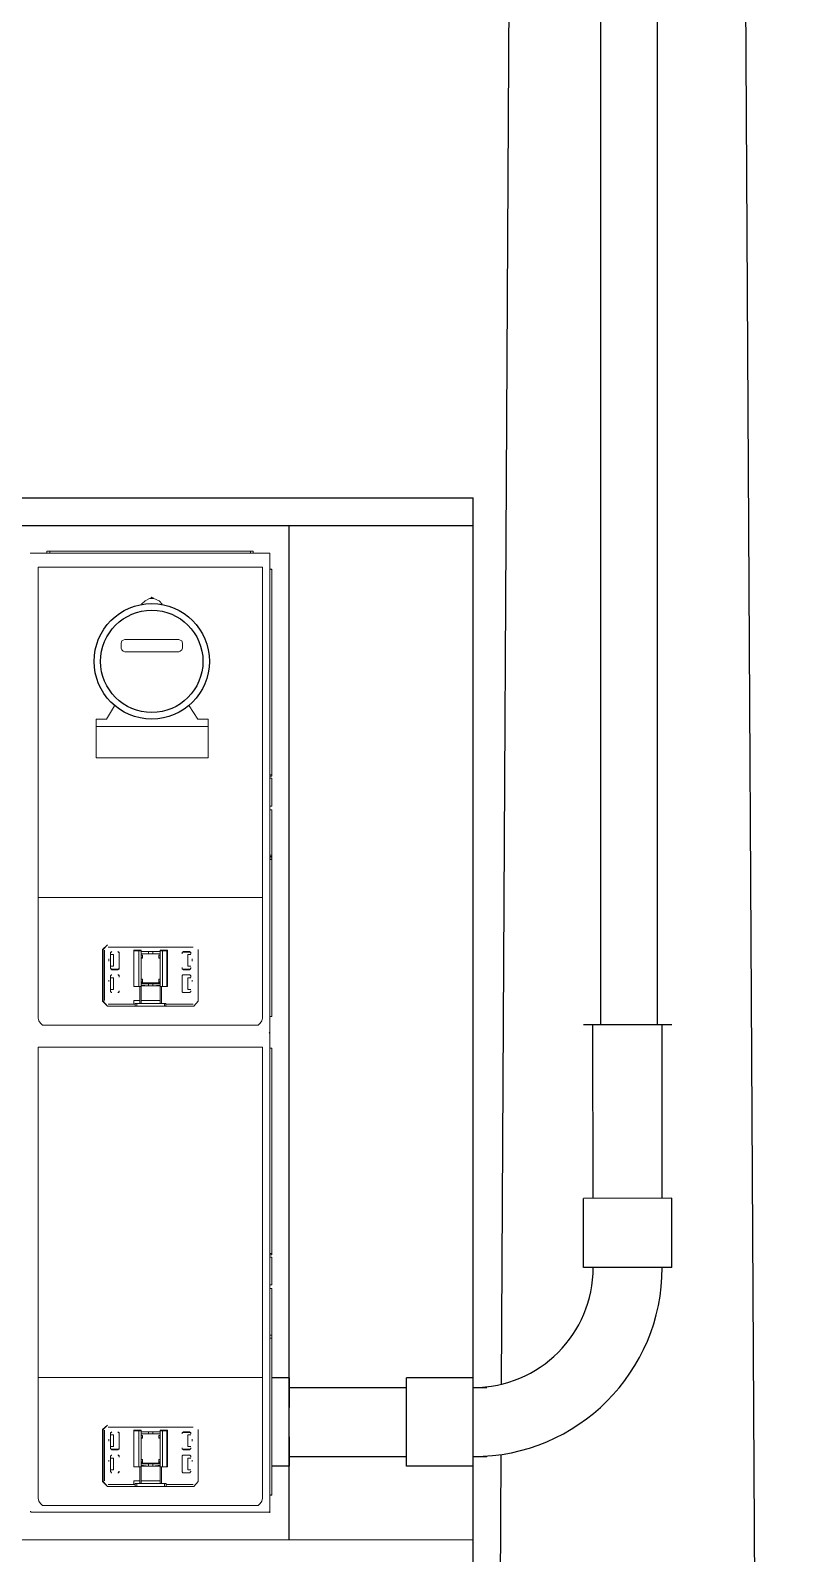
# Model space of a CAD drawing. Extents: x 0 to 11638, y -6007 to 0.
# Drawn here: x 9770.316 to 9771.136, y -3545.515 to -3543.86 of the extents above; entities that cross this region are included whole.
import ezdxf

# ---------------------------------------------------------------- set-up
doc = ezdxf.new("R2010")
doc.units = 0
doc.layers.get('0').update_dxf_attribs({"linetype": 'CONTINUOUS'})
doc.layers.add('DETALHES', color=4, linetype='CONTINUOUS')
doc.layers.add('LAYER 1', color=7, linetype='CONTINUOUS', lineweight=20)

msp = doc.modelspace()

# ---------------------------------------------------------------- linework, layer by layer
at = {"lineweight": -2}
for p, q in [((9769.0544, -3544.368), (9770.7975, -3544.368)), ((9770.7975, -3546.4999), (9770.7975, -3544.368)), ((9769.0544, -3544.398), (9770.7975, -3544.398)), ((9770.5975, -3545.4999), (9770.5975, -3544.398)), ((9770.5975, -3545.4096), (9770.5975, -3545.3346))]:
    msp.add_line(p, q, dxfattribs=at)
for p, q in [((9770.9172, -3544.9403), (9771.0131, -3544.9403)), ((9770.9277, -3545.1291), (9770.9276, -3544.9403)), ((9771.0027, -3545.129), (9771.0026, -3544.9403)), ((9771.0131, -3545.129), (9770.9172, -3545.1291)), ((9770.9172, -3545.2042), (9770.9172, -3545.1291)), ((9771.0132, -3545.2041), (9771.0131, -3545.129)), ((9771.0132, -3545.2042), (9770.9172, -3545.2042)), ((9770.5974, -3545.3241), (9770.5787, -3545.3241)), ((9770.5975, -3545.3241), (9770.5975, -3545.3562)), ((9770.5975, -3545.3346), (9770.7248, -3545.3345)), ((9770.7248, -3545.4201), (9770.7248, -3545.3241)), ((9770.7974, -3545.3241), (9770.7248, -3545.3241)), ((9770.7975, -3545.4201), (9770.7975, -3545.3241)), ((9770.7975, -3545.3345), (9770.8121, -3545.3345)), ((9770.5975, -3545.388), (9770.5975, -3545.4201)), ((9770.5975, -3545.4201), (9770.5787, -3545.4201)), ((9770.5975, -3545.4096), (9770.7248, -3545.4095)), ((9770.7975, -3545.4201), (9770.7248, -3545.4201)), ((9770.7975, -3545.4095), (9770.8121, -3545.4095))]:
    msp.add_line(p, q)
for radius in [0.0627, 0.0556]:
    msp.add_circle((9770.4481, -3544.5456), radius)
for radius in [0.2054, 0.1304]:
    msp.add_arc((9770.7974, -3545.2042), radius, 270.0261, 0.0261)
at = {"layer": 'DETALHES', "color": 2}
for p, q in [((9770.9361, -3544.9403), (9770.9361, -3541.0571)), ((9770.9977, -3544.9403), (9770.9977, -3541.0571))]:
    msp.add_line(p, q, dxfattribs=at)
at = {"layer": 'DETALHES', "color": 4}
for p, q in [((9770.8282, -3545.3309), (9770.8421, -3542.8341)), ((9771.1058, -3545.9999), (9771.0882, -3542.8341)), ((9770.8245, -3545.9999), (9770.8278, -3545.4073))]:
    msp.add_line(p, q, dxfattribs=at)
at = {"layer": 'LAYER 1', "color": 7}
for p, q in [((9770.3166, -3544.428), (9770.3158, -3544.428)), ((9770.3166, -3544.428), (9770.5755, -3544.428)), ((9770.5755, -3544.428), (9770.3166, -3544.428)), ((9770.3341, -3544.4257), (9770.3341, -3544.428)), ((9770.3373, -3544.4257), (9770.3341, -3544.4257)), ((9770.3373, -3544.428), (9770.3373, -3544.4257)), ((9770.3373, -3544.4257), (9770.5549, -3544.4257)), ((9770.5549, -3544.4257), (9770.5557, -3544.428)), ((9770.5581, -3544.4257), (9770.5549, -3544.4257)), ((9770.5581, -3544.428), (9770.5581, -3544.4257)), ((9770.5763, -3544.428), (9770.5755, -3544.428)), ((9770.5755, -3544.428), (9770.5763, -3544.428)), ((9770.5763, -3544.428), (9770.5763, -3544.949)), ((9770.5763, -3544.428), (9770.5763, -3544.949)), ((9770.5763, -3544.428), (9770.5763, -3544.949)), ((9770.5763, -3544.428), (9770.5763, -3544.949)), ((9770.3262, -3544.4431), (9770.3246, -3544.4431)), ((9770.3246, -3544.4431), (9770.3246, -3544.4439)), ((9770.3246, -3544.4725), (9770.3246, -3544.4439)), ((9770.4088, -3544.4431), (9770.3254, -3544.4431)), ((9770.3262, -3544.4431), (9770.4183, -3544.4431)), ((9770.3262, -3544.4431), (9770.5668, -3544.4431)), ((9770.4088, -3544.4431), (9770.4183, -3544.4431)), ((9770.4635, -3544.4431), (9770.4183, -3544.4431)), ((9770.4635, -3544.4431), (9770.4739, -3544.4431)), ((9770.4635, -3544.4431), (9770.5668, -3544.4431)), ((9770.5676, -3544.4431), (9770.4739, -3544.4431)), ((9770.5684, -3544.4431), (9770.5668, -3544.4431)), ((9770.5684, -3544.4439), (9770.5684, -3544.4431)), ((9770.5684, -3544.4439), (9770.5684, -3544.4725)), ((9770.5763, -3544.4455), (9770.5787, -3544.4463)), ((9770.5787, -3544.4455), (9770.5763, -3544.4455)), ((9770.5787, -3544.4455), (9770.5787, -3544.6702)), ((9770.5787, -3544.4463), (9770.5787, -3544.6687)), ((9770.3246, -3544.4725), (9770.3246, -3544.9315)), ((9770.4457, -3544.4773), (9770.4409, -3544.4797)), ((9770.4505, -3544.4773), (9770.4457, -3544.4773)), ((9770.4473, -3544.4765), (9770.4465, -3544.4773)), ((9770.4473, -3544.4765), (9770.4465, -3544.4773)), ((9770.4481, -3544.4757), (9770.4473, -3544.4765)), ((9770.4481, -3544.4757), (9770.4473, -3544.4765)), ((9770.4497, -3544.4765), (9770.4481, -3544.4757)), ((9770.4497, -3544.4765), (9770.4481, -3544.4757)), ((9770.4497, -3544.4773), (9770.4497, -3544.4765)), ((9770.4497, -3544.4773), (9770.4497, -3544.4765)), ((9770.456, -3544.4797), (9770.4505, -3544.4773)), ((9770.5684, -3544.9315), (9770.5684, -3544.4725)), ((9770.4409, -3544.4797), (9770.437, -3544.4836)), ((9770.4592, -3544.4836), (9770.456, -3544.4797)), ((9770.4155, -3544.5233), (9770.4147, -3544.5257)), ((9770.4147, -3544.5313), (9770.4147, -3544.5257)), ((9770.4171, -3544.5225), (9770.4155, -3544.5233)), ((9770.4187, -3544.5217), (9770.4171, -3544.5225)), ((9770.4187, -3544.5217), (9770.4775, -3544.5217)), ((9770.4791, -3544.5225), (9770.4775, -3544.5217)), ((9770.4806, -3544.5233), (9770.4791, -3544.5225)), ((9770.4814, -3544.5257), (9770.4806, -3544.5233)), ((9770.4814, -3544.5257), (9770.4814, -3544.5313)), ((9770.4147, -3544.5313), (9770.4155, -3544.5329)), ((9770.4155, -3544.5329), (9770.4171, -3544.5344)), ((9770.4171, -3544.5344), (9770.4187, -3544.5352)), ((9770.4775, -3544.5352), (9770.4187, -3544.5352)), ((9770.4775, -3544.5352), (9770.4791, -3544.5344)), ((9770.4791, -3544.5344), (9770.4806, -3544.5329)), ((9770.4806, -3544.5329), (9770.4814, -3544.5313)), ((9770.4076, -3544.594), (9770.3988, -3544.6083)), ((9770.4981, -3544.6083), (9770.4886, -3544.594)), ((9770.3988, -3544.6083), (9770.3877, -3544.6083)), ((9770.3877, -3544.6083), (9770.3877, -3544.6504)), ((9770.5092, -3544.6083), (9770.4981, -3544.6083)), ((9770.5092, -3544.6504), (9770.5092, -3544.6083)), ((9770.3877, -3544.6162), (9770.5092, -3544.6162)), ((9770.3877, -3544.6504), (9770.3877, -3544.6162)), ((9770.5092, -3544.6162), (9770.5092, -3544.6504)), ((9770.5092, -3544.6504), (9770.3877, -3544.6504)), ((9770.5787, -3544.6687), (9770.5763, -3544.6687)), ((9770.5763, -3544.6702), (9770.5787, -3544.6702)), ((9770.5763, -3544.6726), (9770.5787, -3544.6726)), ((9770.5787, -3544.6726), (9770.5787, -3544.7028)), ((9770.5787, -3544.7028), (9770.5763, -3544.7028)), ((9770.5763, -3544.7068), (9770.5787, -3544.7068)), ((9770.5787, -3544.7068), (9770.5763, -3544.7068)), ((9770.5787, -3544.7068), (9770.5787, -3544.7576)), ((9770.5787, -3544.7068), (9770.5787, -3544.9315)), ((9770.5787, -3544.756), (9770.5763, -3544.756)), ((9770.5787, -3544.7576), (9770.5763, -3544.7576)), ((9770.5763, -3544.7592), (9770.5787, -3544.7592)), ((9770.5763, -3544.7608), (9770.5787, -3544.7608)), ((9770.5787, -3544.7592), (9770.5787, -3544.756)), ((9770.5787, -3544.7608), (9770.5787, -3544.7576)), ((9770.5787, -3544.7592), (9770.5787, -3544.9299)), ((9770.5787, -3544.7608), (9770.5787, -3544.9315)), ((9770.3246, -3544.8005), (9770.3246, -3544.7997)), ((9770.3246, -3544.8021), (9770.3246, -3544.8005)), ((9770.3246, -3544.806), (9770.3246, -3544.8052)), ((9770.3246, -3544.8076), (9770.3246, -3544.806)), ((9770.5684, -3544.8005), (9770.5684, -3544.7997)), ((9770.5684, -3544.8021), (9770.5684, -3544.8005)), ((9770.5684, -3544.806), (9770.5684, -3544.8052)), ((9770.5684, -3544.8076), (9770.5684, -3544.806)), ((9770.3246, -3544.8386), (9770.3246, -3544.837)), ((9770.3246, -3544.8394), (9770.3246, -3544.8386)), ((9770.5684, -3544.8386), (9770.5684, -3544.837)), ((9770.5684, -3544.8394), (9770.5684, -3544.8386)), ((9770.3945, -3544.8585), (9770.4, -3544.8537)), ((9770.3953, -3544.8585), (9770.3945, -3544.8585)), ((9770.3945, -3544.8585), (9770.3945, -3544.9148)), ((9770.4, -3544.8537), (9770.3953, -3544.8585)), ((9770.3953, -3544.9148), (9770.3953, -3544.8585)), ((9770.3968, -3544.914), (9770.3968, -3544.8593)), ((9770.4929, -3544.8561), (9770.4008, -3544.8561)), ((9770.4929, -3544.8561), (9770.4008, -3544.8561)), ((9770.4334, -3544.8593), (9770.4286, -3544.8593)), ((9770.4286, -3544.8593), (9770.4286, -3544.899)), ((9770.4334, -3544.86), (9770.4294, -3544.86)), ((9770.4294, -3544.86), (9770.4342, -3544.86)), ((9770.4334, -3544.8593), (9770.4334, -3544.86)), ((9770.4366, -3544.8593), (9770.4334, -3544.8593)), ((9770.4366, -3544.86), (9770.4342, -3544.86)), ((9770.4342, -3544.86), (9770.4342, -3544.899)), ((9770.4366, -3544.86), (9770.4366, -3544.8593)), ((9770.4366, -3544.8593), (9770.4366, -3544.8608)), ((9770.4366, -3544.8672), (9770.4366, -3544.86)), ((9770.4604, -3544.8593), (9770.4572, -3544.8593)), ((9770.4572, -3544.8593), (9770.4572, -3544.86)), ((9770.4572, -3544.8593), (9770.4572, -3544.8608)), ((9770.4596, -3544.86), (9770.4572, -3544.86)), ((9770.4572, -3544.86), (9770.4572, -3544.899)), ((9770.4596, -3544.899), (9770.4596, -3544.86)), ((9770.4596, -3544.86), (9770.4643, -3544.86)), ((9770.4604, -3544.86), (9770.4604, -3544.8593)), ((9770.4604, -3544.8593), (9770.4651, -3544.8593)), ((9770.4643, -3544.86), (9770.4604, -3544.86)), ((9770.4643, -3544.899), (9770.4643, -3544.86)), ((9770.4643, -3544.899), (9770.4643, -3544.86)), ((9770.4651, -3544.8593), (9770.4651, -3544.899)), ((9770.4985, -3544.9148), (9770.4985, -3544.8585)), ((9770.4985, -3544.9148), (9770.4985, -3544.8585)), ((9770.4016, -3544.8688), (9770.4016, -3544.8712)), ((9770.4032, -3544.8632), (9770.4032, -3544.8616)), ((9770.4032, -3544.8616), (9770.404, -3544.8616)), ((9770.4032, -3544.8624), (9770.404, -3544.8616)), ((9770.4032, -3544.8632), (9770.4032, -3544.8624)), ((9770.4032, -3544.8632), (9770.4032, -3544.8783)), ((9770.4032, -3544.8783), (9770.4032, -3544.8632)), ((9770.4064, -3544.864), (9770.4032, -3544.864)), ((9770.4064, -3544.8767), (9770.4032, -3544.8767)), ((9770.404, -3544.8616), (9770.4048, -3544.8608)), ((9770.404, -3544.8616), (9770.4048, -3544.8608)), ((9770.4064, -3544.8767), (9770.4064, -3544.864)), ((9770.4111, -3544.8608), (9770.4119, -3544.8616)), ((9770.4111, -3544.8608), (9770.4119, -3544.8616)), ((9770.4119, -3544.8616), (9770.4127, -3544.8616)), ((9770.4119, -3544.8616), (9770.4127, -3544.8624)), ((9770.4127, -3544.8616), (9770.4127, -3544.8632)), ((9770.4127, -3544.8624), (9770.4127, -3544.8632)), ((9770.4127, -3544.8783), (9770.4127, -3544.8632)), ((9770.4127, -3544.8632), (9770.4127, -3544.8783)), ((9770.4572, -3544.8608), (9770.4366, -3544.8608)), ((9770.4366, -3544.8608), (9770.4493, -3544.8608)), ((9770.4366, -3544.8648), (9770.4366, -3544.8632)), ((9770.4366, -3544.8632), (9770.4445, -3544.8632)), ((9770.4366, -3544.8632), (9770.4572, -3544.8632)), ((9770.4381, -3544.8648), (9770.4366, -3544.8648)), ((9770.4366, -3544.8648), (9770.4381, -3544.8648)), ((9770.4366, -3544.899), (9770.4366, -3544.8672)), ((9770.4381, -3544.868), (9770.4366, -3544.8672)), ((9770.4366, -3544.868), (9770.4366, -3544.8672)), ((9770.4366, -3544.891), (9770.4366, -3544.868)), ((9770.4381, -3544.868), (9770.4366, -3544.868)), ((9770.4381, -3544.868), (9770.4381, -3544.8648)), ((9770.4445, -3544.8632), (9770.4445, -3544.8608)), ((9770.4493, -3544.8632), (9770.4445, -3544.8632)), ((9770.4572, -3544.8608), (9770.4493, -3544.8608)), ((9770.4493, -3544.8608), (9770.4493, -3544.8632)), ((9770.4493, -3544.8632), (9770.4572, -3544.8632)), ((9770.4572, -3544.8648), (9770.4556, -3544.8648)), ((9770.4556, -3544.8648), (9770.4556, -3544.868)), ((9770.4556, -3544.8648), (9770.4572, -3544.8648)), ((9770.4556, -3544.868), (9770.4572, -3544.8672)), ((9770.4572, -3544.868), (9770.4556, -3544.868)), ((9770.4572, -3544.8632), (9770.4572, -3544.8648)), ((9770.4572, -3544.8672), (9770.4572, -3544.891)), ((9770.481, -3544.8632), (9770.481, -3544.8616)), ((9770.481, -3544.8616), (9770.4818, -3544.8616)), ((9770.481, -3544.8632), (9770.481, -3544.8616)), ((9770.481, -3544.8616), (9770.4818, -3544.8616)), ((9770.4818, -3544.8616), (9770.4826, -3544.8608)), ((9770.4818, -3544.8616), (9770.4826, -3544.8608)), ((9770.489, -3544.8608), (9770.4826, -3544.8608)), ((9770.4826, -3544.8608), (9770.4826, -3544.8616)), ((9770.4826, -3544.8616), (9770.489, -3544.8616)), ((9770.4874, -3544.8767), (9770.4874, -3544.864)), ((9770.4874, -3544.864), (9770.4905, -3544.864)), ((9770.4905, -3544.8767), (9770.4874, -3544.8767)), ((9770.489, -3544.8616), (9770.489, -3544.8608)), ((9770.489, -3544.8608), (9770.4898, -3544.8616)), ((9770.489, -3544.8608), (9770.489, -3544.8616)), ((9770.489, -3544.8616), (9770.4898, -3544.8616)), ((9770.4898, -3544.8616), (9770.4905, -3544.8616)), ((9770.4898, -3544.8616), (9770.4905, -3544.8624)), ((9770.4905, -3544.8616), (9770.4905, -3544.8632)), ((9770.4905, -3544.8624), (9770.4905, -3544.8632)), ((9770.4921, -3544.8688), (9770.4921, -3544.8712)), ((9770.4016, -3544.8918), (9770.4016, -3544.8934)), ((9770.4032, -3544.8791), (9770.4032, -3544.8783)), ((9770.4032, -3544.8791), (9770.4032, -3544.8783)), ((9770.4048, -3544.8807), (9770.4032, -3544.8791)), ((9770.404, -3544.8799), (9770.4032, -3544.8791)), ((9770.4032, -3544.8886), (9770.4032, -3544.887)), ((9770.4032, -3544.887), (9770.404, -3544.887)), ((9770.4032, -3544.8886), (9770.4032, -3544.887)), ((9770.4032, -3544.887), (9770.404, -3544.887)), ((9770.4032, -3544.8886), (9770.4032, -3544.9037)), ((9770.4032, -3544.9037), (9770.4032, -3544.8886)), ((9770.4064, -3544.8894), (9770.4032, -3544.8894)), ((9770.4048, -3544.8799), (9770.404, -3544.8799)), ((9770.404, -3544.887), (9770.404, -3544.8863)), ((9770.404, -3544.8863), (9770.4048, -3544.8863)), ((9770.404, -3544.887), (9770.404, -3544.8863)), ((9770.404, -3544.8863), (9770.4048, -3544.8863)), ((9770.4048, -3544.8799), (9770.4048, -3544.8807)), ((9770.4111, -3544.8799), (9770.4048, -3544.8799)), ((9770.4048, -3544.8807), (9770.4111, -3544.8807)), ((9770.4064, -3544.9021), (9770.4064, -3544.8894)), ((9770.4119, -3544.8799), (9770.4111, -3544.8807)), ((9770.4111, -3544.8807), (9770.4111, -3544.8799)), ((9770.4119, -3544.8799), (9770.4111, -3544.8799)), ((9770.4111, -3544.8863), (9770.4119, -3544.8863)), ((9770.4111, -3544.8863), (9770.4119, -3544.8863)), ((9770.4127, -3544.8791), (9770.4119, -3544.8799)), ((9770.4127, -3544.8799), (9770.4119, -3544.8799)), ((9770.4119, -3544.8863), (9770.4127, -3544.887)), ((9770.4119, -3544.8863), (9770.4119, -3544.887)), ((9770.4119, -3544.887), (9770.4127, -3544.887)), ((9770.4127, -3544.8783), (9770.4127, -3544.8799)), ((9770.4127, -3544.8783), (9770.4127, -3544.8791)), ((9770.4127, -3544.887), (9770.4127, -3544.8886)), ((9770.4127, -3544.887), (9770.4127, -3544.8886)), ((9770.4381, -3544.891), (9770.4366, -3544.891)), ((9770.4366, -3544.891), (9770.4381, -3544.891)), ((9770.4381, -3544.8942), (9770.4381, -3544.891)), ((9770.4572, -3544.891), (9770.4556, -3544.891)), ((9770.4556, -3544.891), (9770.4556, -3544.8942)), ((9770.4556, -3544.891), (9770.4572, -3544.891)), ((9770.481, -3544.8799), (9770.481, -3544.8783)), ((9770.481, -3544.8799), (9770.481, -3544.8783)), ((9770.4818, -3544.8799), (9770.481, -3544.8799)), ((9770.4826, -3544.8799), (9770.481, -3544.8799)), ((9770.481, -3544.887), (9770.4818, -3544.8863)), ((9770.481, -3544.887), (9770.4818, -3544.8863)), ((9770.481, -3544.8886), (9770.481, -3544.887)), ((9770.481, -3544.8886), (9770.481, -3544.887)), ((9770.481, -3544.8886), (9770.481, -3544.9037)), ((9770.481, -3544.9037), (9770.481, -3544.8886)), ((9770.4826, -3544.8807), (9770.4818, -3544.8799)), ((9770.4818, -3544.8863), (9770.4826, -3544.8863)), ((9770.4818, -3544.8863), (9770.4826, -3544.8863)), ((9770.489, -3544.8799), (9770.4826, -3544.8799)), ((9770.4826, -3544.8799), (9770.4826, -3544.8807)), ((9770.4826, -3544.8807), (9770.489, -3544.8807)), ((9770.489, -3544.8863), (9770.4826, -3544.8863)), ((9770.4826, -3544.8863), (9770.489, -3544.8863)), ((9770.4874, -3544.9021), (9770.4874, -3544.8894)), ((9770.4874, -3544.8894), (9770.4905, -3544.8894)), ((9770.489, -3544.8807), (9770.489, -3544.8799)), ((9770.4898, -3544.8799), (9770.489, -3544.8807)), ((9770.4898, -3544.8799), (9770.489, -3544.8799)), ((9770.489, -3544.8863), (9770.4898, -3544.8863)), ((9770.489, -3544.8863), (9770.4898, -3544.8863)), ((9770.4905, -3544.8791), (9770.4898, -3544.8799)), ((9770.4905, -3544.8791), (9770.4898, -3544.8799)), ((9770.4898, -3544.8863), (9770.4898, -3544.887)), ((9770.4898, -3544.8863), (9770.4898, -3544.887)), ((9770.4898, -3544.887), (9770.4905, -3544.887)), ((9770.4898, -3544.887), (9770.4905, -3544.887)), ((9770.4905, -3544.8783), (9770.4905, -3544.8791)), ((9770.4905, -3544.8783), (9770.4905, -3544.8791)), ((9770.4905, -3544.887), (9770.4905, -3544.8886)), ((9770.4905, -3544.887), (9770.4905, -3544.8886)), ((9770.4921, -3544.8918), (9770.4921, -3544.8934)), ((9770.4064, -3544.9021), (9770.4032, -3544.9021)), ((9770.4032, -3544.9045), (9770.4032, -3544.9037)), ((9770.4032, -3544.9045), (9770.4032, -3544.9037)), ((9770.404, -3544.9045), (9770.4032, -3544.9045)), ((9770.404, -3544.9045), (9770.4032, -3544.9045)), ((9770.404, -3544.9053), (9770.404, -3544.9045)), ((9770.404, -3544.9053), (9770.404, -3544.9045)), ((9770.4048, -3544.9053), (9770.404, -3544.9053)), ((9770.4048, -3544.9053), (9770.404, -3544.9053)), ((9770.4119, -3544.9053), (9770.4111, -3544.9053)), ((9770.4119, -3544.9053), (9770.4111, -3544.9053)), ((9770.4127, -3544.9045), (9770.4119, -3544.9053)), ((9770.4127, -3544.9045), (9770.4119, -3544.9045)), ((9770.4119, -3544.9045), (9770.4119, -3544.9053)), ((9770.4127, -3544.9037), (9770.4127, -3544.9045)), ((9770.4127, -3544.9037), (9770.4127, -3544.9045)), ((9770.4334, -3544.899), (9770.4286, -3544.899)), ((9770.4342, -3544.899), (9770.4294, -3544.899)), ((9770.4294, -3544.899), (9770.435, -3544.899)), ((9770.4342, -3544.899), (9770.4366, -3544.899)), ((9770.4366, -3544.899), (9770.435, -3544.899)), ((9770.435, -3544.899), (9770.435, -3544.9172)), ((9770.4366, -3544.8958), (9770.4366, -3544.8934)), ((9770.4366, -3544.8934), (9770.4381, -3544.8942)), ((9770.4381, -3544.8942), (9770.4366, -3544.8942)), ((9770.4366, -3544.895), (9770.4572, -3544.895)), ((9770.4445, -3544.8958), (9770.4366, -3544.8958)), ((9770.4366, -3544.8974), (9770.4445, -3544.8982)), ((9770.4366, -3544.914), (9770.4366, -3544.8974)), ((9770.4572, -3544.8982), (9770.4366, -3544.8982)), ((9770.4366, -3544.899), (9770.4366, -3544.9172)), ((9770.4445, -3544.8982), (9770.4445, -3544.8958)), ((9770.4445, -3544.8958), (9770.4493, -3544.8958)), ((9770.4493, -3544.8982), (9770.4445, -3544.8982)), ((9770.4572, -3544.8958), (9770.4493, -3544.8958)), ((9770.4493, -3544.8958), (9770.4493, -3544.8982)), ((9770.4493, -3544.8982), (9770.4572, -3544.8974)), ((9770.4572, -3544.8934), (9770.4556, -3544.8942)), ((9770.4556, -3544.8942), (9770.4572, -3544.8942)), ((9770.4572, -3544.8942), (9770.4572, -3544.8934)), ((9770.4572, -3544.8942), (9770.4572, -3544.8958)), ((9770.4572, -3544.8974), (9770.4572, -3544.914)), ((9770.4572, -3544.899), (9770.4596, -3544.899)), ((9770.4588, -3544.899), (9770.4572, -3544.899)), ((9770.4572, -3544.899), (9770.4572, -3544.9172)), ((9770.4588, -3544.899), (9770.4643, -3544.899)), ((9770.4588, -3544.914), (9770.4588, -3544.899)), ((9770.4588, -3544.899), (9770.4588, -3544.9172)), ((9770.4596, -3544.899), (9770.4643, -3544.899)), ((9770.4651, -3544.899), (9770.4604, -3544.899)), ((9770.481, -3544.9045), (9770.481, -3544.9037)), ((9770.481, -3544.9045), (9770.481, -3544.9037)), ((9770.4818, -3544.9053), (9770.481, -3544.9045)), ((9770.4818, -3544.9053), (9770.481, -3544.9045)), ((9770.4826, -3544.9053), (9770.4818, -3544.9053)), ((9770.4826, -3544.9053), (9770.4818, -3544.9053)), ((9770.4826, -3544.9053), (9770.489, -3544.9053)), ((9770.489, -3544.9053), (9770.4826, -3544.9053)), ((9770.4905, -3544.9021), (9770.4874, -3544.9021)), ((9770.4898, -3544.9053), (9770.489, -3544.9053)), ((9770.4898, -3544.9053), (9770.489, -3544.9053)), ((9770.4905, -3544.9045), (9770.4898, -3544.9045)), ((9770.4898, -3544.9045), (9770.4898, -3544.9053)), ((9770.4905, -3544.9045), (9770.4898, -3544.9045)), ((9770.4898, -3544.9045), (9770.4898, -3544.9053)), ((9770.4905, -3544.9037), (9770.4905, -3544.9045)), ((9770.4905, -3544.9037), (9770.4905, -3544.9045)), ((9770.3945, -3544.9148), (9770.3953, -3544.9148)), ((9770.3945, -3544.9148), (9770.4, -3544.9204)), ((9770.3953, -3544.9148), (9770.4, -3544.9204)), ((9770.4318, -3544.9204), (9770.4, -3544.9204)), ((9770.4, -3544.9204), (9770.4937, -3544.9204)), ((9770.4286, -3544.918), (9770.4008, -3544.918)), ((9770.4008, -3544.918), (9770.4302, -3544.918)), ((9770.4286, -3544.914), (9770.4286, -3544.918)), ((9770.4286, -3544.914), (9770.435, -3544.914)), ((9770.4286, -3544.918), (9770.4302, -3544.918)), ((9770.435, -3544.9172), (9770.4302, -3544.9172)), ((9770.4302, -3544.9172), (9770.4302, -3544.9204)), ((9770.4318, -3544.9172), (9770.4302, -3544.9172)), ((9770.4302, -3544.9204), (9770.4302, -3544.918)), ((9770.4596, -3544.9204), (9770.4302, -3544.9204)), ((9770.4302, -3544.9204), (9770.4635, -3544.9204)), ((9770.4302, -3544.9204), (9770.4508, -3544.9204)), ((9770.4469, -3544.9172), (9770.4318, -3544.9172)), ((9770.4318, -3544.9172), (9770.4604, -3544.9172)), ((9770.4318, -3544.9172), (9770.4318, -3544.9196)), ((9770.4318, -3544.9172), (9770.4318, -3544.9204)), ((9770.435, -3544.9172), (9770.4318, -3544.9172)), ((9770.4318, -3544.9204), (9770.4318, -3544.9172)), ((9770.4318, -3544.9196), (9770.4318, -3544.9204)), ((9770.435, -3544.9148), (9770.435, -3544.9156)), ((9770.435, -3544.9148), (9770.435, -3544.9172)), ((9770.435, -3544.9156), (9770.435, -3544.9172)), ((9770.4366, -3544.914), (9770.4366, -3544.9172)), ((9770.4366, -3544.914), (9770.4572, -3544.914)), ((9770.4508, -3544.9204), (9770.4635, -3544.9204)), ((9770.4572, -3544.9172), (9770.4572, -3544.914)), ((9770.4588, -3544.9172), (9770.4635, -3544.9172)), ((9770.4588, -3544.9172), (9770.462, -3544.9172)), ((9770.462, -3544.9172), (9770.462, -3544.9196)), ((9770.462, -3544.9172), (9770.462, -3544.9204)), ((9770.462, -3544.9172), (9770.4635, -3544.9172)), ((9770.462, -3544.9204), (9770.462, -3544.9172)), ((9770.462, -3544.9196), (9770.462, -3544.9204)), ((9770.4937, -3544.9204), (9770.462, -3544.9204)), ((9770.4635, -3544.9172), (9770.4635, -3544.9204)), ((9770.4635, -3544.918), (9770.4929, -3544.918)), ((9770.4635, -3544.9204), (9770.4635, -3544.918)), ((9770.4929, -3544.918), (9770.4651, -3544.918)), ((9770.4937, -3544.9204), (9770.4985, -3544.9148)), ((9770.4937, -3544.9204), (9770.4985, -3544.9148)), ((9770.3246, -3544.9315), (9770.3246, -3544.9331)), ((9770.3246, -3544.9315), (9770.3246, -3544.9331)), ((9770.3246, -3544.9331), (9770.3254, -3544.9363)), ((9770.3246, -3544.9331), (9770.3254, -3544.9363)), ((9770.3254, -3544.9363), (9770.327, -3544.9387)), ((9770.3254, -3544.9363), (9770.327, -3544.9387)), ((9770.327, -3544.9387), (9770.3293, -3544.941)), ((9770.327, -3544.9387), (9770.3293, -3544.941)), ((9770.3293, -3544.941), (9770.3341, -3544.941)), ((9770.3293, -3544.941), (9770.3325, -3544.941)), ((9770.3325, -3544.941), (9770.3341, -3544.941)), ((9770.3349, -3544.941), (9770.3341, -3544.941)), ((9770.5581, -3544.941), (9770.3349, -3544.941)), ((9770.3349, -3544.941), (9770.5581, -3544.941)), ((9770.5581, -3544.941), (9770.5588, -3544.941)), ((9770.5588, -3544.941), (9770.5636, -3544.941)), ((9770.5588, -3544.941), (9770.5604, -3544.941)), ((9770.5604, -3544.941), (9770.5636, -3544.941)), ((9770.5636, -3544.941), (9770.566, -3544.9387)), ((9770.5636, -3544.941), (9770.566, -3544.9387)), ((9770.566, -3544.9387), (9770.5676, -3544.9363)), ((9770.566, -3544.9387), (9770.5676, -3544.9363)), ((9770.5676, -3544.9363), (9770.5684, -3544.9331)), ((9770.5676, -3544.9363), (9770.5684, -3544.9331)), ((9770.5684, -3544.9331), (9770.5684, -3544.9315)), ((9770.5684, -3544.9331), (9770.5684, -3544.9315)), ((9770.5787, -3544.9315), (9770.5763, -3544.9315)), ((9770.5763, -3544.9315), (9770.5787, -3544.9315)), ((9770.5763, -3544.9498), (9770.5755, -3544.949)), ((9770.5755, -3544.949), (9770.5763, -3544.949)), ((9770.5763, -3544.9482), (9770.5763, -3545.4691)), ((9770.5763, -3544.9482), (9770.5763, -3545.4691)), ((9770.5763, -3544.9498), (9770.5763, -3545.4707)), ((9770.5763, -3544.9498), (9770.5763, -3545.4707)), ((9770.5763, -3544.9498), (9770.5763, -3545.4707)), ((9770.5763, -3544.9498), (9770.5763, -3545.4707)), ((9770.3262, -3544.9649), (9770.3246, -3544.9649)), ((9770.3246, -3544.9649), (9770.3246, -3544.9657)), ((9770.3246, -3544.9943), (9770.3246, -3544.9657)), ((9770.4088, -3544.9649), (9770.3254, -3544.9649)), ((9770.3262, -3544.9649), (9770.4183, -3544.9649)), ((9770.3262, -3544.9649), (9770.5668, -3544.9649)), ((9770.4088, -3544.9649), (9770.4183, -3544.9649)), ((9770.4636, -3544.9649), (9770.4183, -3544.9649)), ((9770.4636, -3544.9649), (9770.4739, -3544.9649)), ((9770.4636, -3544.9649), (9770.5668, -3544.9649)), ((9770.5676, -3544.9649), (9770.4739, -3544.9649)), ((9770.5684, -3544.9649), (9770.5668, -3544.9649)), ((9770.5684, -3544.9657), (9770.5684, -3544.9649)), ((9770.5684, -3544.9657), (9770.5684, -3544.9943)), ((9770.5763, -3544.9657), (9770.5787, -3544.9657)), ((9770.5787, -3544.9657), (9770.5763, -3544.9657)), ((9770.5787, -3544.9657), (9770.5787, -3545.1888)), ((9770.5787, -3544.9657), (9770.5787, -3545.1904)), ((9770.3246, -3544.9943), (9770.3246, -3545.4533)), ((9770.5684, -3545.4533), (9770.5684, -3544.9943)), ((9770.5787, -3545.1888), (9770.5763, -3545.1888)), ((9770.5763, -3545.1904), (9770.5787, -3545.1904)), ((9770.5763, -3545.1928), (9770.5787, -3545.1928)), ((9770.5787, -3545.1928), (9770.5787, -3545.223)), ((9770.5787, -3545.223), (9770.5763, -3545.223)), ((9770.5763, -3545.2269), (9770.5787, -3545.2269)), ((9770.5787, -3545.2269), (9770.5763, -3545.2269)), ((9770.5787, -3545.2269), (9770.5787, -3545.2778)), ((9770.5787, -3545.2269), (9770.5787, -3545.4517)), ((9770.5787, -3545.2778), (9770.5763, -3545.2778)), ((9770.5763, -3545.2809), (9770.5787, -3545.2809)), ((9770.5787, -3545.2809), (9770.5787, -3545.2778)), ((9770.5787, -3545.2809), (9770.5787, -3545.4509)), ((9770.3246, -3545.3222), (9770.3246, -3545.3214)), ((9770.3246, -3545.3238), (9770.3246, -3545.3222)), ((9770.5684, -3545.3222), (9770.5684, -3545.3214)), ((9770.5684, -3545.3238), (9770.5684, -3545.3222)), ((9770.3246, -3545.3278), (9770.3246, -3545.327)), ((9770.3246, -3545.3294), (9770.3246, -3545.3278)), ((9770.5684, -3545.3278), (9770.5684, -3545.327)), ((9770.5684, -3545.3294), (9770.5684, -3545.3278)), ((9770.3246, -3545.3604), (9770.3246, -3545.3588)), ((9770.3246, -3545.3611), (9770.3246, -3545.3604)), ((9770.5684, -3545.3604), (9770.5684, -3545.3588)), ((9770.5684, -3545.3611), (9770.5684, -3545.3604)), ((9770.3945, -3545.3802), (9770.4, -3545.3754)), ((9770.3953, -3545.3802), (9770.3945, -3545.3802)), ((9770.3945, -3545.3802), (9770.3945, -3545.4366)), ((9770.4, -3545.3754), (9770.3953, -3545.3802)), ((9770.3953, -3545.4366), (9770.3953, -3545.3802)), ((9770.3968, -3545.4358), (9770.3968, -3545.381)), ((9770.4929, -3545.3778), (9770.4008, -3545.3778)), ((9770.4929, -3545.3778), (9770.4008, -3545.3778)), ((9770.4032, -3545.385), (9770.4032, -3545.3834)), ((9770.4032, -3545.3834), (9770.404, -3545.3834)), ((9770.4032, -3545.3842), (9770.404, -3545.3834)), ((9770.4032, -3545.385), (9770.4032, -3545.3842)), ((9770.4032, -3545.385), (9770.4032, -3545.4001)), ((9770.4032, -3545.4001), (9770.4032, -3545.385)), ((9770.4064, -3545.3858), (9770.4032, -3545.3858)), ((9770.404, -3545.3834), (9770.4048, -3545.3826)), ((9770.404, -3545.3834), (9770.4048, -3545.3826)), ((9770.4064, -3545.3985), (9770.4064, -3545.3858)), ((9770.4111, -3545.3826), (9770.4119, -3545.3834)), ((9770.4111, -3545.3826), (9770.4119, -3545.3834)), ((9770.4119, -3545.3834), (9770.4127, -3545.3834)), ((9770.4119, -3545.3834), (9770.4127, -3545.3842)), ((9770.4127, -3545.3834), (9770.4127, -3545.385)), ((9770.4127, -3545.3842), (9770.4127, -3545.385)), ((9770.4127, -3545.4001), (9770.4127, -3545.385)), ((9770.4127, -3545.385), (9770.4127, -3545.4001)), ((9770.4334, -3545.381), (9770.4286, -3545.381)), ((9770.4286, -3545.381), (9770.4286, -3545.4207)), ((9770.4334, -3545.3818), (9770.4294, -3545.3818)), ((9770.4294, -3545.3818), (9770.4342, -3545.3818)), ((9770.4334, -3545.381), (9770.4334, -3545.3818)), ((9770.4366, -3545.381), (9770.4334, -3545.381)), ((9770.4366, -3545.3818), (9770.4342, -3545.3818)), ((9770.4342, -3545.3818), (9770.4342, -3545.4207)), ((9770.4366, -3545.3818), (9770.4366, -3545.381)), ((9770.4366, -3545.381), (9770.4366, -3545.3826)), ((9770.4366, -3545.3889), (9770.4366, -3545.3818)), ((9770.4572, -3545.3826), (9770.4366, -3545.3826)), ((9770.4366, -3545.3826), (9770.4493, -3545.3826)), ((9770.4366, -3545.3866), (9770.4366, -3545.385)), ((9770.4366, -3545.385), (9770.4445, -3545.385)), ((9770.4366, -3545.385), (9770.4572, -3545.385)), ((9770.4381, -3545.3866), (9770.4366, -3545.3866)), ((9770.4366, -3545.3866), (9770.4381, -3545.3866)), ((9770.4366, -3545.4207), (9770.4366, -3545.3889)), ((9770.4381, -3545.3897), (9770.4366, -3545.3889)), ((9770.4366, -3545.3897), (9770.4366, -3545.3889)), ((9770.4366, -3545.4128), (9770.4366, -3545.3897)), ((9770.4381, -3545.3897), (9770.4366, -3545.3897)), ((9770.4381, -3545.3897), (9770.4381, -3545.3866)), ((9770.4445, -3545.385), (9770.4445, -3545.3826)), ((9770.4493, -3545.385), (9770.4445, -3545.385)), ((9770.4572, -3545.3826), (9770.4493, -3545.3826)), ((9770.4493, -3545.3826), (9770.4493, -3545.385)), ((9770.4493, -3545.385), (9770.4572, -3545.385)), ((9770.4572, -3545.3866), (9770.4556, -3545.3866)), ((9770.4556, -3545.3866), (9770.4556, -3545.3897)), ((9770.4556, -3545.3866), (9770.4572, -3545.3866)), ((9770.4556, -3545.3897), (9770.4572, -3545.3889)), ((9770.4572, -3545.3897), (9770.4556, -3545.3897)), ((9770.4604, -3545.381), (9770.4572, -3545.381)), ((9770.4572, -3545.381), (9770.4572, -3545.3818)), ((9770.4572, -3545.381), (9770.4572, -3545.3826)), ((9770.4596, -3545.3818), (9770.4572, -3545.3818)), ((9770.4572, -3545.3818), (9770.4572, -3545.4207)), ((9770.4572, -3545.385), (9770.4572, -3545.3866)), ((9770.4572, -3545.3889), (9770.4572, -3545.4128)), ((9770.4596, -3545.4207), (9770.4596, -3545.3818)), ((9770.4596, -3545.3818), (9770.4643, -3545.3818)), ((9770.4604, -3545.3818), (9770.4604, -3545.381)), ((9770.4604, -3545.381), (9770.4651, -3545.381)), ((9770.4643, -3545.3818), (9770.4604, -3545.3818)), ((9770.4643, -3545.4207), (9770.4643, -3545.3818)), ((9770.4643, -3545.4207), (9770.4643, -3545.3818)), ((9770.4651, -3545.381), (9770.4651, -3545.4207)), ((9770.481, -3545.385), (9770.481, -3545.3834)), ((9770.481, -3545.3834), (9770.4818, -3545.3834)), ((9770.481, -3545.385), (9770.481, -3545.3834)), ((9770.481, -3545.3834), (9770.4818, -3545.3834)), ((9770.4818, -3545.3834), (9770.4826, -3545.3826)), ((9770.4818, -3545.3834), (9770.4826, -3545.3826)), ((9770.489, -3545.3826), (9770.4826, -3545.3826)), ((9770.4826, -3545.3826), (9770.4826, -3545.3834)), ((9770.4826, -3545.3834), (9770.489, -3545.3834)), ((9770.4874, -3545.3985), (9770.4874, -3545.3858)), ((9770.4874, -3545.3858), (9770.4906, -3545.3858)), ((9770.489, -3545.3834), (9770.489, -3545.3826)), ((9770.489, -3545.3826), (9770.4898, -3545.3834)), ((9770.489, -3545.3826), (9770.489, -3545.3834)), ((9770.489, -3545.3834), (9770.4898, -3545.3834)), ((9770.4898, -3545.3834), (9770.4906, -3545.3834)), ((9770.4898, -3545.3834), (9770.4906, -3545.3842)), ((9770.4906, -3545.3834), (9770.4906, -3545.385)), ((9770.4906, -3545.3842), (9770.4906, -3545.385)), ((9770.4985, -3545.4366), (9770.4985, -3545.3802)), ((9770.4985, -3545.4366), (9770.4985, -3545.3802)), ((9770.4016, -3545.3905), (9770.4016, -3545.3929)), ((9770.4064, -3545.3985), (9770.4032, -3545.3985)), ((9770.4032, -3545.4009), (9770.4032, -3545.4001)), ((9770.4032, -3545.4009), (9770.4032, -3545.4001)), ((9770.4048, -3545.4024), (9770.4032, -3545.4009)), ((9770.404, -3545.4016), (9770.4032, -3545.4009)), ((9770.4048, -3545.4016), (9770.404, -3545.4016)), ((9770.4048, -3545.4016), (9770.4048, -3545.4024)), ((9770.4111, -3545.4016), (9770.4048, -3545.4016)), ((9770.4048, -3545.4024), (9770.4111, -3545.4024)), ((9770.4119, -3545.4016), (9770.4111, -3545.4024)), ((9770.4111, -3545.4024), (9770.4111, -3545.4016)), ((9770.4119, -3545.4016), (9770.4111, -3545.4016)), ((9770.4127, -3545.4009), (9770.4119, -3545.4016)), ((9770.4127, -3545.4016), (9770.4119, -3545.4016)), ((9770.4127, -3545.4001), (9770.4127, -3545.4016)), ((9770.4127, -3545.4001), (9770.4127, -3545.4009)), ((9770.481, -3545.4016), (9770.481, -3545.4001)), ((9770.481, -3545.4016), (9770.481, -3545.4001)), ((9770.4818, -3545.4016), (9770.481, -3545.4016)), ((9770.4826, -3545.4016), (9770.481, -3545.4016)), ((9770.4826, -3545.4024), (9770.4818, -3545.4016)), ((9770.489, -3545.4016), (9770.4826, -3545.4016)), ((9770.4826, -3545.4016), (9770.4826, -3545.4024)), ((9770.4826, -3545.4024), (9770.489, -3545.4024)), ((9770.4906, -3545.3985), (9770.4874, -3545.3985)), ((9770.489, -3545.4024), (9770.489, -3545.4016)), ((9770.4898, -3545.4016), (9770.489, -3545.4024)), ((9770.4898, -3545.4016), (9770.489, -3545.4016)), ((9770.4906, -3545.4009), (9770.4898, -3545.4016)), ((9770.4906, -3545.4009), (9770.4898, -3545.4016)), ((9770.4906, -3545.4001), (9770.4906, -3545.4009)), ((9770.4906, -3545.4001), (9770.4906, -3545.4009)), ((9770.4921, -3545.3905), (9770.4921, -3545.3929)), ((9770.4016, -3545.4136), (9770.4016, -3545.4151)), ((9770.4032, -3545.4104), (9770.4032, -3545.4088)), ((9770.4032, -3545.4088), (9770.404, -3545.4088)), ((9770.4032, -3545.4104), (9770.4032, -3545.4088)), ((9770.4032, -3545.4088), (9770.404, -3545.4088)), ((9770.4032, -3545.4104), (9770.4032, -3545.4255)), ((9770.4032, -3545.4255), (9770.4032, -3545.4104)), ((9770.4064, -3545.4112), (9770.4032, -3545.4112)), ((9770.404, -3545.4088), (9770.404, -3545.408)), ((9770.404, -3545.408), (9770.4048, -3545.408)), ((9770.404, -3545.4088), (9770.404, -3545.408)), ((9770.404, -3545.408), (9770.4048, -3545.408)), ((9770.4064, -3545.4239), (9770.4064, -3545.4112)), ((9770.4111, -3545.408), (9770.4119, -3545.408)), ((9770.4111, -3545.408), (9770.4119, -3545.408)), ((9770.4119, -3545.408), (9770.4127, -3545.4088)), ((9770.4119, -3545.408), (9770.4119, -3545.4088)), ((9770.4119, -3545.4088), (9770.4127, -3545.4088)), ((9770.4127, -3545.4088), (9770.4127, -3545.4104)), ((9770.4127, -3545.4088), (9770.4127, -3545.4104)), ((9770.4334, -3545.4207), (9770.4286, -3545.4207)), ((9770.4342, -3545.4207), (9770.4294, -3545.4207)), ((9770.4294, -3545.4207), (9770.435, -3545.4207)), ((9770.4342, -3545.4207), (9770.4366, -3545.4207)), ((9770.4366, -3545.4207), (9770.435, -3545.4207)), ((9770.435, -3545.4207), (9770.435, -3545.439)), ((9770.4381, -3545.4128), (9770.4366, -3545.4128)), ((9770.4366, -3545.4128), (9770.4381, -3545.4128)), ((9770.4366, -3545.4175), (9770.4366, -3545.4151)), ((9770.4366, -3545.4151), (9770.4381, -3545.4159)), ((9770.4381, -3545.4159), (9770.4366, -3545.4159)), ((9770.4366, -3545.4167), (9770.4572, -3545.4167)), ((9770.4445, -3545.4175), (9770.4366, -3545.4175)), ((9770.4366, -3545.4191), (9770.4445, -3545.4199)), ((9770.4366, -3545.4358), (9770.4366, -3545.4191)), ((9770.4572, -3545.4199), (9770.4366, -3545.4199)), ((9770.4366, -3545.4207), (9770.4366, -3545.439)), ((9770.4381, -3545.4159), (9770.4381, -3545.4128)), ((9770.4445, -3545.4199), (9770.4445, -3545.4175)), ((9770.4445, -3545.4175), (9770.4493, -3545.4175)), ((9770.4493, -3545.4199), (9770.4445, -3545.4199)), ((9770.4572, -3545.4175), (9770.4493, -3545.4175)), ((9770.4493, -3545.4175), (9770.4493, -3545.4199)), ((9770.4493, -3545.4199), (9770.4572, -3545.4191)), ((9770.4572, -3545.4128), (9770.4556, -3545.4128)), ((9770.4556, -3545.4128), (9770.4556, -3545.4159)), ((9770.4556, -3545.4128), (9770.4572, -3545.4128)), ((9770.4572, -3545.4151), (9770.4556, -3545.4159)), ((9770.4556, -3545.4159), (9770.4572, -3545.4159)), ((9770.4572, -3545.4159), (9770.4572, -3545.4151)), ((9770.4572, -3545.4159), (9770.4572, -3545.4175)), ((9770.4572, -3545.4191), (9770.4572, -3545.4358)), ((9770.4572, -3545.4207), (9770.4596, -3545.4207)), ((9770.4588, -3545.4207), (9770.4572, -3545.4207)), ((9770.4572, -3545.4207), (9770.4572, -3545.439)), ((9770.4588, -3545.4207), (9770.4643, -3545.4207)), ((9770.4588, -3545.4358), (9770.4588, -3545.4207)), ((9770.4588, -3545.4207), (9770.4588, -3545.439)), ((9770.4596, -3545.4207), (9770.4643, -3545.4207)), ((9770.4651, -3545.4207), (9770.4604, -3545.4207)), ((9770.481, -3545.4088), (9770.4818, -3545.408)), ((9770.481, -3545.4088), (9770.4818, -3545.408)), ((9770.481, -3545.4104), (9770.481, -3545.4088)), ((9770.481, -3545.4104), (9770.481, -3545.4088)), ((9770.481, -3545.4104), (9770.481, -3545.4255)), ((9770.481, -3545.4255), (9770.481, -3545.4104)), ((9770.4818, -3545.408), (9770.4826, -3545.408)), ((9770.4818, -3545.408), (9770.4826, -3545.408)), ((9770.489, -3545.408), (9770.4826, -3545.408)), ((9770.4826, -3545.408), (9770.489, -3545.408)), ((9770.4874, -3545.4239), (9770.4874, -3545.4112)), ((9770.4874, -3545.4112), (9770.4906, -3545.4112)), ((9770.489, -3545.408), (9770.4898, -3545.408)), ((9770.489, -3545.408), (9770.4898, -3545.408)), ((9770.4898, -3545.408), (9770.4898, -3545.4088)), ((9770.4898, -3545.408), (9770.4898, -3545.4088)), ((9770.4898, -3545.4088), (9770.4906, -3545.4088)), ((9770.4898, -3545.4088), (9770.4906, -3545.4088)), ((9770.4906, -3545.4088), (9770.4906, -3545.4104)), ((9770.4906, -3545.4088), (9770.4906, -3545.4104)), ((9770.4921, -3545.4136), (9770.4921, -3545.4151)), ((9770.3945, -3545.4366), (9770.3953, -3545.4366)), ((9770.3945, -3545.4366), (9770.4, -3545.4421)), ((9770.3953, -3545.4366), (9770.4, -3545.4421)), ((9770.4064, -3545.4239), (9770.4032, -3545.4239)), ((9770.4032, -3545.4263), (9770.4032, -3545.4255)), ((9770.4032, -3545.4263), (9770.4032, -3545.4255)), ((9770.404, -3545.4263), (9770.4032, -3545.4263)), ((9770.404, -3545.4263), (9770.4032, -3545.4263)), ((9770.404, -3545.4271), (9770.404, -3545.4263)), ((9770.404, -3545.4271), (9770.404, -3545.4263)), ((9770.4048, -3545.4271), (9770.404, -3545.4271)), ((9770.4048, -3545.4271), (9770.404, -3545.4271)), ((9770.4119, -3545.4271), (9770.4111, -3545.4271)), ((9770.4119, -3545.4271), (9770.4111, -3545.4271)), ((9770.4127, -3545.4263), (9770.4119, -3545.4271)), ((9770.4127, -3545.4263), (9770.4119, -3545.4263)), ((9770.4119, -3545.4263), (9770.4119, -3545.4271)), ((9770.4127, -3545.4255), (9770.4127, -3545.4263)), ((9770.4127, -3545.4255), (9770.4127, -3545.4263)), ((9770.4286, -3545.4358), (9770.4286, -3545.4398)), ((9770.4286, -3545.4358), (9770.435, -3545.4358)), ((9770.435, -3545.439), (9770.4302, -3545.439)), ((9770.4302, -3545.439), (9770.4302, -3545.4421)), ((9770.4318, -3545.439), (9770.4302, -3545.439)), ((9770.4469, -3545.439), (9770.4318, -3545.439)), ((9770.4318, -3545.439), (9770.4604, -3545.439)), ((9770.4318, -3545.439), (9770.4318, -3545.4414)), ((9770.4318, -3545.439), (9770.4318, -3545.4421)), ((9770.435, -3545.439), (9770.4318, -3545.439)), ((9770.4318, -3545.4421), (9770.4318, -3545.439)), ((9770.435, -3545.4366), (9770.435, -3545.4374)), ((9770.435, -3545.4366), (9770.435, -3545.439)), ((9770.435, -3545.4374), (9770.435, -3545.439)), ((9770.4366, -3545.4358), (9770.4366, -3545.439)), ((9770.4366, -3545.4358), (9770.4572, -3545.4358)), ((9770.4572, -3545.439), (9770.4572, -3545.4358)), ((9770.4588, -3545.439), (9770.4636, -3545.439)), ((9770.4588, -3545.439), (9770.462, -3545.439)), ((9770.462, -3545.439), (9770.462, -3545.4414)), ((9770.462, -3545.439), (9770.462, -3545.4421)), ((9770.462, -3545.439), (9770.4636, -3545.439)), ((9770.462, -3545.4421), (9770.462, -3545.439)), ((9770.4636, -3545.439), (9770.4636, -3545.4421)), ((9770.481, -3545.4263), (9770.481, -3545.4255)), ((9770.481, -3545.4263), (9770.481, -3545.4255)), ((9770.4818, -3545.4271), (9770.481, -3545.4263)), ((9770.4818, -3545.4271), (9770.481, -3545.4263)), ((9770.4826, -3545.4271), (9770.4818, -3545.4271)), ((9770.4826, -3545.4271), (9770.4818, -3545.4271)), ((9770.4826, -3545.4271), (9770.489, -3545.4271)), ((9770.489, -3545.4271), (9770.4826, -3545.4271)), ((9770.4906, -3545.4239), (9770.4874, -3545.4239)), ((9770.4898, -3545.4271), (9770.489, -3545.4271)), ((9770.4898, -3545.4271), (9770.489, -3545.4271)), ((9770.4906, -3545.4263), (9770.4898, -3545.4263)), ((9770.4898, -3545.4263), (9770.4898, -3545.4271)), ((9770.4906, -3545.4263), (9770.4898, -3545.4263)), ((9770.4898, -3545.4263), (9770.4898, -3545.4271)), ((9770.4906, -3545.4255), (9770.4906, -3545.4263)), ((9770.4906, -3545.4255), (9770.4906, -3545.4263)), ((9770.4937, -3545.4421), (9770.4985, -3545.4366)), ((9770.4937, -3545.4421), (9770.4985, -3545.4366)), ((9770.3246, -3545.4533), (9770.3246, -3545.4549)), ((9770.3246, -3545.4533), (9770.3246, -3545.4549)), ((9770.3246, -3545.4549), (9770.3254, -3545.458)), ((9770.3246, -3545.4549), (9770.3254, -3545.458)), ((9770.4318, -3545.4421), (9770.4, -3545.4421)), ((9770.4, -3545.4421), (9770.4937, -3545.4421)), ((9770.4286, -3545.4398), (9770.4008, -3545.4398)), ((9770.4008, -3545.4398), (9770.4302, -3545.4398)), ((9770.4286, -3545.4398), (9770.4302, -3545.4398)), ((9770.4302, -3545.4421), (9770.4302, -3545.4398)), ((9770.4596, -3545.4421), (9770.4302, -3545.4421)), ((9770.4302, -3545.4421), (9770.4636, -3545.4421)), ((9770.4302, -3545.4421), (9770.4508, -3545.4421)), ((9770.4318, -3545.4414), (9770.4318, -3545.4421)), ((9770.4508, -3545.4421), (9770.4636, -3545.4421)), ((9770.462, -3545.4414), (9770.462, -3545.4421)), ((9770.4937, -3545.4421), (9770.462, -3545.4421)), ((9770.4636, -3545.4398), (9770.4929, -3545.4398)), ((9770.4636, -3545.4421), (9770.4636, -3545.4398)), ((9770.4929, -3545.4398), (9770.4651, -3545.4398)), ((9770.5676, -3545.458), (9770.5684, -3545.4549)), ((9770.5676, -3545.458), (9770.5684, -3545.4549)), ((9770.5684, -3545.4549), (9770.5684, -3545.4533)), ((9770.5684, -3545.4549), (9770.5684, -3545.4533)), ((9770.5787, -3545.4509), (9770.5763, -3545.4517)), ((9770.5763, -3545.4517), (9770.5787, -3545.4517)), ((9770.3158, -3545.4691), (9770.3166, -3545.4691)), ((9770.3166, -3545.4691), (9770.3166, -3545.4699)), ((9770.3166, -3545.4699), (9770.5755, -3545.4699)), ((9770.3254, -3545.458), (9770.327, -3545.4604)), ((9770.3254, -3545.458), (9770.327, -3545.4604)), ((9770.327, -3545.4604), (9770.3293, -3545.4628)), ((9770.327, -3545.4604), (9770.3293, -3545.4628)), ((9770.3293, -3545.4628), (9770.3341, -3545.4628)), ((9770.3293, -3545.4628), (9770.3325, -3545.4628)), ((9770.3325, -3545.4628), (9770.3341, -3545.4628)), ((9770.3349, -3545.4628), (9770.3341, -3545.4628)), ((9770.5581, -3545.4628), (9770.3349, -3545.4628)), ((9770.3349, -3545.4628), (9770.5581, -3545.4628)), ((9770.5581, -3545.4628), (9770.5588, -3545.4628)), ((9770.5588, -3545.4628), (9770.5636, -3545.4628)), ((9770.5588, -3545.4628), (9770.5604, -3545.4628)), ((9770.5604, -3545.4628), (9770.5636, -3545.4628)), ((9770.5636, -3545.4628), (9770.566, -3545.4604)), ((9770.5636, -3545.4628), (9770.566, -3545.4604)), ((9770.566, -3545.4604), (9770.5676, -3545.458)), ((9770.566, -3545.4604), (9770.5676, -3545.458)), ((9770.5755, -3545.4699), (9770.5763, -3545.4691)), ((9770.5755, -3545.4699), (9770.5763, -3545.4699)), ((9770.7975, -3545.4999), (9769.0544, -3545.4999))]:
    msp.add_line(p, q, dxfattribs=at)
at = {"layer": 'LAYER 1', "color": 2}
for p, q in [((9770.3254, -3544.8021), (9770.5676, -3544.8021)), ((9770.3254, -3544.8021), (9770.5676, -3544.8021)), ((9770.3254, -3545.3238), (9770.5676, -3545.3238)), ((9770.3254, -3545.3238), (9770.5676, -3545.3238))]:
    msp.add_line(p, q, dxfattribs=at)

doc.saveas('drawing.dxf')
